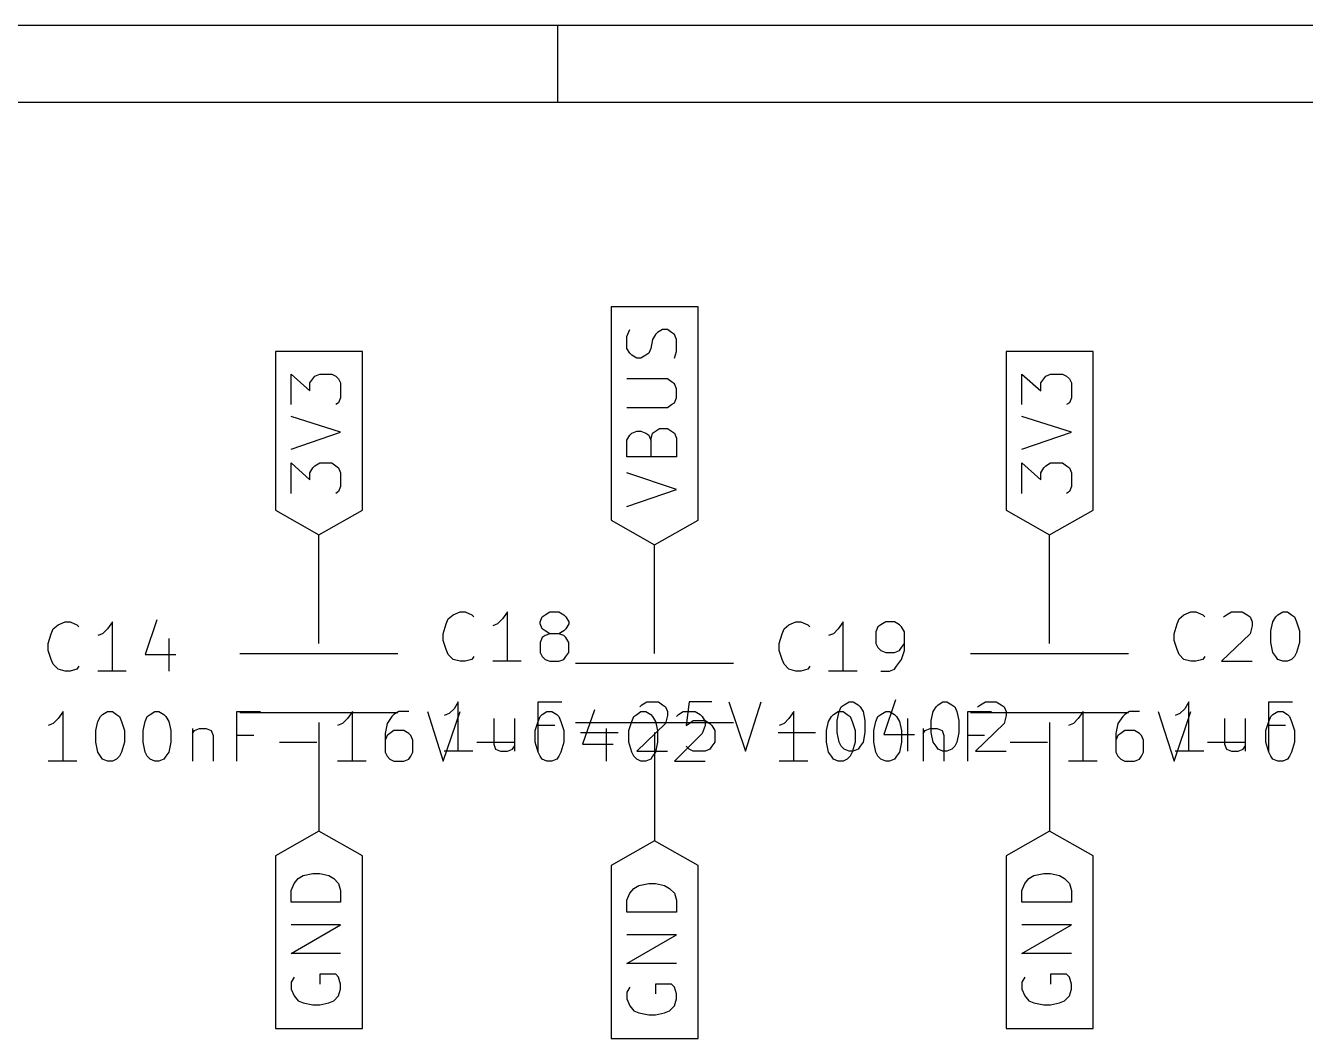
# Model space of a CAD drawing. Extents: x 0.4 to 11.3, y -7.9 to -0.4.
# Drawn here: x 1.823 to 3.119, y -1.42 to -0.394 of the extents above; entities that cross this region are included whole.
import ezdxf

# ---------------------------------------------------------------- set-up
doc = ezdxf.new("R2010")
doc.units = 0
doc.header["$MEASUREMENT"] = 0
doc.layers.add('CYAN2', color=4, linetype='CONTINUOUS')
doc.layers.add('RED2', color=1, linetype='CONTINUOUS')

msp = doc.modelspace()

# ---------------------------------------------------------------- linework, layer by layer
at = {"layer": 'CYAN2', "linetype": 'CONTINUOUS'}
for p, q in [((1.956, -0.996), (1.944, -1.031)), ((2.249, -1), (2.251, -0.995)), ((2.251, -0.995), (2.256, -0.991)), ((2.256, -0.991), (2.263, -0.988)), ((2.263, -0.988), (2.268, -0.988)), ((2.268, -0.988), (2.275, -0.991)), ((2.275, -0.991), (2.277, -0.993)), ((2.306, -0.995), (2.301, -1)), ((2.311, -0.988), (2.306, -0.995)), ((2.311, -1.038), (2.311, -0.988)), ((2.344, -0.998), (2.346, -0.993)), ((2.346, -0.993), (2.349, -0.991)), ((2.349, -0.991), (2.354, -0.988)), ((2.354, -0.988), (2.363, -0.988)), ((2.363, -0.988), (2.368, -0.991)), ((2.368, -0.991), (2.37, -0.993)), ((2.37, -0.993), (2.373, -0.998)), ((2.989, -1), (2.991, -0.995)), ((2.991, -0.995), (2.996, -0.991)), ((2.996, -0.991), (3.003, -0.988)), ((3.003, -0.988), (3.008, -0.988)), ((3.008, -0.988), (3.015, -0.991)), ((3.015, -0.991), (3.017, -0.993)), ((3.036, -0.993), (3.039, -0.991)), ((3.039, -0.991), (3.044, -0.988)), ((3.044, -0.988), (3.055, -0.988)), ((3.055, -0.988), (3.06, -0.991)), ((3.06, -0.991), (3.063, -0.993)), ((3.063, -0.993), (3.065, -0.998)), ((3.086, -0.998), (3.089, -0.993)), ((3.089, -0.993), (3.091, -0.991)), ((3.091, -0.991), (3.096, -0.988)), ((3.096, -0.988), (3.101, -0.988)), ((3.101, -0.988), (3.105, -0.991)), ((3.105, -0.991), (3.108, -0.993)), ((3.108, -0.993), (3.11, -0.998)), ((1.846, -1.02), (1.849, -1.01)), ((1.849, -1.01), (1.851, -1.005)), ((1.851, -1.005), (1.856, -1.001)), ((1.856, -1.001), (1.863, -0.998)), ((1.863, -0.998), (1.868, -0.998)), ((1.868, -0.998), (1.875, -1.001)), ((1.875, -1.001), (1.877, -1.003)), ((1.901, -1.01), (1.896, -1.012)), ((1.906, -1.005), (1.901, -1.01)), ((1.911, -0.998), (1.906, -1.005)), ((1.911, -1.048), (1.911, -0.998)), ((2.246, -1.01), (2.249, -1)), ((2.246, -1.017), (2.246, -1.01)), ((2.301, -1), (2.296, -1.002)), ((2.344, -1), (2.344, -0.998)), ((2.346, -1.005), (2.344, -1)), ((2.349, -1.007), (2.346, -1.005)), ((2.354, -1.01), (2.349, -1.007)), ((2.354, -1.01), (2.349, -1.012)), ((2.363, -1.01), (2.354, -1.01)), ((2.368, -1.007), (2.363, -1.01)), ((2.368, -1.012), (2.363, -1.01)), ((2.37, -1.005), (2.368, -1.007)), ((2.373, -1), (2.37, -1.005)), ((2.373, -0.998), (2.373, -1)), ((2.586, -1.02), (2.589, -1.01)), ((2.589, -1.01), (2.591, -1.005)), ((2.591, -1.005), (2.596, -1.001)), ((2.596, -1.001), (2.603, -0.998)), ((2.603, -0.998), (2.608, -0.998)), ((2.608, -0.998), (2.615, -1.001)), ((2.615, -1.001), (2.617, -1.003)), ((2.641, -1.01), (2.636, -1.012)), ((2.646, -1.005), (2.641, -1.01)), ((2.651, -0.998), (2.646, -1.005)), ((2.651, -1.048), (2.651, -0.998)), ((2.686, -1.003), (2.684, -1.008)), ((2.684, -1.008), (2.684, -1.02)), ((2.689, -1.001), (2.686, -1.003)), ((2.694, -0.998), (2.689, -1.001)), ((2.703, -0.998), (2.694, -0.998)), ((2.708, -1.001), (2.703, -0.998)), ((2.71, -1.003), (2.708, -1.001)), ((2.713, -1.008), (2.71, -1.003)), ((2.713, -1.027), (2.713, -1.008)), ((2.986, -1.01), (2.989, -1)), ((2.986, -1.017), (2.986, -1.01)), ((3.063, -1.01), (3.034, -1.038)), ((3.065, -1.002), (3.063, -1.01)), ((3.065, -0.998), (3.065, -1.002)), ((3.084, -1.007), (3.086, -0.998)), ((3.084, -1.019), (3.084, -1.007)), ((3.11, -0.998), (3.113, -1.007)), ((3.113, -1.007), (3.113, -1.019)), ((1.846, -1.027), (1.846, -1.02)), ((1.968, -1.015), (1.968, -1.048)), ((2.249, -1.026), (2.246, -1.017)), ((2.346, -1.014), (2.344, -1.019)), ((2.344, -1.019), (2.344, -1.029)), ((2.349, -1.012), (2.346, -1.014)), ((2.37, -1.014), (2.368, -1.012)), ((2.373, -1.019), (2.37, -1.014)), ((2.373, -1.029), (2.373, -1.019)), ((2.586, -1.027), (2.586, -1.02)), ((2.684, -1.02), (2.686, -1.024)), ((2.71, -1.024), (2.713, -1.02)), ((2.989, -1.026), (2.986, -1.017)), ((3.086, -1.029), (3.084, -1.019)), ((3.113, -1.019), (3.11, -1.029)), ((1.849, -1.036), (1.846, -1.027)), ((1.851, -1.041), (1.849, -1.036)), ((1.944, -1.031), (1.975, -1.031)), ((2.251, -1.031), (2.249, -1.026)), ((2.256, -1.036), (2.251, -1.031)), ((2.263, -1.038), (2.256, -1.036)), ((2.275, -1.036), (2.268, -1.038)), ((2.277, -1.033), (2.275, -1.036)), ((2.344, -1.029), (2.346, -1.033)), ((2.346, -1.033), (2.349, -1.036)), ((2.349, -1.036), (2.354, -1.038)), ((2.363, -1.038), (2.368, -1.036)), ((2.368, -1.036), (2.37, -1.033)), ((2.37, -1.033), (2.373, -1.029)), ((2.589, -1.036), (2.586, -1.027)), ((2.591, -1.041), (2.589, -1.036)), ((2.686, -1.024), (2.689, -1.027)), ((2.689, -1.027), (2.694, -1.029)), ((2.694, -1.029), (2.703, -1.029)), ((2.703, -1.029), (2.708, -1.027)), ((2.705, -1.043), (2.71, -1.036)), ((2.708, -1.027), (2.71, -1.024)), ((2.71, -1.036), (2.713, -1.027)), ((2.991, -1.031), (2.989, -1.026)), ((2.996, -1.036), (2.991, -1.031)), ((3.003, -1.038), (2.996, -1.036)), ((3.015, -1.036), (3.008, -1.038)), ((3.017, -1.033), (3.015, -1.036)), ((3.089, -1.033), (3.086, -1.029)), ((3.091, -1.036), (3.089, -1.033)), ((3.096, -1.038), (3.091, -1.036)), ((3.105, -1.036), (3.101, -1.038)), ((3.108, -1.033), (3.105, -1.036)), ((3.11, -1.029), (3.108, -1.033)), ((1.856, -1.046), (1.851, -1.041)), ((1.863, -1.048), (1.856, -1.046)), ((1.868, -1.048), (1.863, -1.048)), ((1.875, -1.046), (1.868, -1.048)), ((1.877, -1.043), (1.875, -1.046)), ((1.925, -1.048), (1.896, -1.048)), ((2.268, -1.038), (2.263, -1.038)), ((2.325, -1.038), (2.296, -1.038)), ((2.354, -1.038), (2.363, -1.038)), ((2.596, -1.046), (2.591, -1.041)), ((2.603, -1.048), (2.596, -1.046)), ((2.608, -1.048), (2.603, -1.048)), ((2.615, -1.046), (2.608, -1.048)), ((2.617, -1.043), (2.615, -1.046)), ((2.665, -1.048), (2.636, -1.048)), ((2.689, -1.048), (2.698, -1.048)), ((2.698, -1.048), (2.703, -1.046)), ((2.703, -1.046), (2.705, -1.043)), ((3.008, -1.038), (3.003, -1.038)), ((3.034, -1.038), (3.065, -1.038)), ((3.101, -1.038), (3.096, -1.038)), ((2.257, -1.086), (2.252, -1.091)), ((2.261, -1.079), (2.257, -1.086)), ((2.261, -1.129), (2.261, -1.079)), ((2.342, -1.129), (2.342, -1.079)), ((2.342, -1.079), (2.366, -1.079)), ((2.399, -1.087), (2.387, -1.122)), ((2.445, -1.084), (2.447, -1.082)), ((2.447, -1.082), (2.452, -1.079)), ((2.452, -1.079), (2.464, -1.079)), ((2.464, -1.079), (2.468, -1.082)), ((2.468, -1.082), (2.471, -1.084)), ((2.471, -1.084), (2.473, -1.089)), ((2.495, -1.079), (2.492, -1.103)), ((2.518, -1.079), (2.495, -1.079)), ((2.535, -1.079), (2.552, -1.129)), ((2.552, -1.129), (2.568, -1.079)), ((2.647, -1.089), (2.649, -1.084)), ((2.649, -1.084), (2.652, -1.082)), ((2.652, -1.082), (2.657, -1.079)), ((2.657, -1.079), (2.661, -1.079)), ((2.661, -1.079), (2.666, -1.082)), ((2.666, -1.082), (2.668, -1.084)), ((2.668, -1.084), (2.671, -1.089)), ((2.704, -1.077), (2.692, -1.112)), ((2.742, -1.089), (2.745, -1.084)), ((2.745, -1.084), (2.747, -1.082)), ((2.747, -1.082), (2.752, -1.079)), ((2.752, -1.079), (2.756, -1.079)), ((2.756, -1.079), (2.761, -1.082)), ((2.761, -1.082), (2.764, -1.084)), ((2.764, -1.084), (2.766, -1.089)), ((2.787, -1.084), (2.79, -1.082)), ((2.79, -1.082), (2.795, -1.079)), ((2.795, -1.079), (2.806, -1.079)), ((2.806, -1.079), (2.811, -1.082)), ((2.811, -1.082), (2.814, -1.084)), ((2.814, -1.084), (2.816, -1.089)), ((2.997, -1.086), (2.992, -1.091)), ((3.001, -1.079), (2.997, -1.086)), ((3.001, -1.129), (3.001, -1.079)), ((3.082, -1.129), (3.082, -1.079)), ((3.082, -1.079), (3.106, -1.079)), ((1.851, -1.101), (1.846, -1.103)), ((1.856, -1.096), (1.851, -1.101)), ((1.861, -1.089), (1.856, -1.096)), ((1.861, -1.139), (1.861, -1.089)), ((1.894, -1.108), (1.896, -1.099)), ((1.896, -1.099), (1.899, -1.094)), ((1.899, -1.094), (1.901, -1.092)), ((1.901, -1.092), (1.906, -1.089)), ((1.906, -1.089), (1.911, -1.089)), ((1.911, -1.089), (1.915, -1.092)), ((1.915, -1.092), (1.918, -1.094)), ((1.918, -1.094), (1.92, -1.099)), ((1.92, -1.099), (1.923, -1.108)), ((1.942, -1.108), (1.944, -1.099)), ((1.944, -1.099), (1.946, -1.094)), ((1.946, -1.094), (1.949, -1.092)), ((1.949, -1.092), (1.954, -1.089)), ((1.954, -1.089), (1.958, -1.089)), ((1.958, -1.089), (1.963, -1.092)), ((1.963, -1.092), (1.965, -1.094)), ((1.965, -1.094), (1.968, -1.099)), ((1.968, -1.099), (1.97, -1.108)), ((2.037, -1.139), (2.037, -1.089)), ((2.037, -1.089), (2.061, -1.089)), ((2.144, -1.101), (2.139, -1.103)), ((2.149, -1.096), (2.144, -1.101)), ((2.154, -1.089), (2.149, -1.096)), ((2.154, -1.139), (2.154, -1.089)), ((2.189, -1.101), (2.187, -1.111)), ((2.194, -1.094), (2.189, -1.101)), ((2.196, -1.092), (2.194, -1.094)), ((2.201, -1.089), (2.196, -1.092)), ((2.211, -1.089), (2.201, -1.089)), ((2.23, -1.089), (2.246, -1.139)), ((2.246, -1.139), (2.263, -1.089)), ((2.252, -1.091), (2.247, -1.093)), ((2.297, -1.096), (2.297, -1.122)), ((2.318, -1.096), (2.318, -1.129)), ((2.339, -1.108), (2.342, -1.099)), ((2.342, -1.099), (2.344, -1.094)), ((2.344, -1.094), (2.346, -1.092)), ((2.346, -1.092), (2.351, -1.089)), ((2.351, -1.089), (2.356, -1.089)), ((2.356, -1.089), (2.361, -1.092)), ((2.361, -1.092), (2.363, -1.094)), ((2.363, -1.094), (2.365, -1.099)), ((2.365, -1.099), (2.368, -1.108)), ((2.434, -1.108), (2.437, -1.099)), ((2.437, -1.099), (2.439, -1.094)), ((2.439, -1.094), (2.442, -1.092)), ((2.442, -1.092), (2.446, -1.089)), ((2.471, -1.101), (2.442, -1.129)), ((2.446, -1.089), (2.451, -1.089)), ((2.451, -1.089), (2.456, -1.092)), ((2.456, -1.092), (2.458, -1.094)), ((2.458, -1.094), (2.461, -1.099)), ((2.461, -1.099), (2.463, -1.108)), ((2.473, -1.093), (2.471, -1.101)), ((2.473, -1.089), (2.473, -1.093)), ((2.482, -1.094), (2.484, -1.092)), ((2.484, -1.092), (2.489, -1.089)), ((2.489, -1.089), (2.501, -1.089)), ((2.492, -1.103), (2.495, -1.101)), ((2.495, -1.101), (2.499, -1.098)), ((2.499, -1.098), (2.511, -1.098)), ((2.501, -1.089), (2.506, -1.092)), ((2.506, -1.092), (2.508, -1.094)), ((2.508, -1.094), (2.511, -1.099)), ((2.511, -1.098), (2.516, -1.101)), ((2.511, -1.099), (2.511, -1.103)), ((2.516, -1.101), (2.518, -1.103)), ((2.591, -1.101), (2.586, -1.103)), ((2.596, -1.096), (2.591, -1.101)), ((2.601, -1.089), (2.596, -1.096)), ((2.601, -1.139), (2.601, -1.089)), ((2.634, -1.108), (2.636, -1.099)), ((2.636, -1.099), (2.639, -1.094)), ((2.639, -1.094), (2.641, -1.092)), ((2.641, -1.092), (2.646, -1.089)), ((2.645, -1.098), (2.647, -1.089)), ((2.645, -1.11), (2.645, -1.098)), ((2.646, -1.089), (2.651, -1.089)), ((2.651, -1.089), (2.655, -1.092)), ((2.655, -1.092), (2.658, -1.094)), ((2.658, -1.094), (2.66, -1.099)), ((2.66, -1.099), (2.663, -1.108)), ((2.671, -1.089), (2.673, -1.098)), ((2.673, -1.098), (2.673, -1.11)), ((2.682, -1.108), (2.684, -1.099)), ((2.684, -1.099), (2.686, -1.094)), ((2.686, -1.094), (2.689, -1.092)), ((2.689, -1.092), (2.694, -1.089)), ((2.694, -1.089), (2.698, -1.089)), ((2.698, -1.089), (2.703, -1.092)), ((2.703, -1.092), (2.705, -1.094)), ((2.705, -1.094), (2.708, -1.099)), ((2.708, -1.099), (2.71, -1.108)), ((2.716, -1.096), (2.716, -1.129)), ((2.74, -1.098), (2.742, -1.089)), ((2.74, -1.11), (2.74, -1.098)), ((2.766, -1.089), (2.768, -1.098)), ((2.768, -1.098), (2.768, -1.11)), ((2.777, -1.139), (2.777, -1.089)), ((2.777, -1.089), (2.801, -1.089)), ((2.814, -1.101), (2.785, -1.129)), ((2.816, -1.093), (2.814, -1.101)), ((2.816, -1.089), (2.816, -1.093)), ((2.884, -1.101), (2.879, -1.103)), ((2.889, -1.096), (2.884, -1.101)), ((2.894, -1.089), (2.889, -1.096)), ((2.894, -1.139), (2.894, -1.089)), ((2.929, -1.101), (2.927, -1.111)), ((2.934, -1.094), (2.929, -1.101)), ((2.936, -1.092), (2.934, -1.094)), ((2.941, -1.089), (2.936, -1.092)), ((2.951, -1.089), (2.941, -1.089)), ((2.97, -1.089), (2.986, -1.139)), ((2.986, -1.139), (3.003, -1.089)), ((2.992, -1.091), (2.987, -1.093)), ((3.037, -1.096), (3.037, -1.122)), ((3.058, -1.096), (3.058, -1.129)), ((3.079, -1.108), (3.082, -1.099)), ((3.082, -1.099), (3.084, -1.094)), ((3.084, -1.094), (3.086, -1.092)), ((3.086, -1.092), (3.091, -1.089)), ((3.091, -1.089), (3.096, -1.089)), ((3.096, -1.089), (3.101, -1.092)), ((3.101, -1.092), (3.103, -1.094)), ((3.103, -1.094), (3.105, -1.099)), ((3.105, -1.099), (3.108, -1.108)), ((1.894, -1.12), (1.894, -1.108)), ((1.923, -1.108), (1.923, -1.12)), ((1.942, -1.12), (1.942, -1.108)), ((1.97, -1.108), (1.97, -1.12)), ((1.992, -1.106), (1.992, -1.139)), ((1.992, -1.111), (1.994, -1.108)), ((1.994, -1.108), (1.999, -1.106)), ((1.999, -1.106), (2.006, -1.106)), ((2.006, -1.106), (2.011, -1.108)), ((2.011, -1.108), (2.013, -1.113)), ((2.013, -1.113), (2.013, -1.139)), ((2.054, -1.113), (2.037, -1.113)), ((2.187, -1.111), (2.187, -1.13)), ((2.189, -1.113), (2.187, -1.118)), ((2.192, -1.111), (2.189, -1.113)), ((2.196, -1.108), (2.192, -1.111)), ((2.206, -1.108), (2.196, -1.108)), ((2.211, -1.111), (2.206, -1.108)), ((2.213, -1.113), (2.211, -1.111)), ((2.215, -1.118), (2.213, -1.113)), ((2.339, -1.12), (2.339, -1.108)), ((2.359, -1.103), (2.342, -1.103)), ((2.368, -1.108), (2.368, -1.12)), ((2.385, -1.11), (2.423, -1.11)), ((2.411, -1.106), (2.411, -1.139)), ((2.434, -1.12), (2.434, -1.108)), ((2.463, -1.108), (2.463, -1.12)), ((2.508, -1.111), (2.48, -1.139)), ((2.511, -1.103), (2.508, -1.111)), ((2.518, -1.103), (2.521, -1.108)), ((2.521, -1.108), (2.521, -1.12)), ((2.585, -1.11), (2.623, -1.11)), ((2.634, -1.12), (2.634, -1.108)), ((2.647, -1.12), (2.645, -1.11)), ((2.663, -1.108), (2.663, -1.12)), ((2.673, -1.11), (2.671, -1.12)), ((2.682, -1.12), (2.682, -1.108)), ((2.692, -1.112), (2.723, -1.112)), ((2.71, -1.108), (2.71, -1.12)), ((2.732, -1.106), (2.732, -1.139)), ((2.732, -1.111), (2.734, -1.108)), ((2.734, -1.108), (2.739, -1.106)), ((2.739, -1.106), (2.746, -1.106)), ((2.742, -1.12), (2.74, -1.11)), ((2.746, -1.106), (2.751, -1.108)), ((2.751, -1.108), (2.753, -1.113)), ((2.753, -1.113), (2.753, -1.139)), ((2.768, -1.11), (2.766, -1.12)), ((2.794, -1.113), (2.777, -1.113)), ((2.927, -1.111), (2.927, -1.13)), ((2.929, -1.113), (2.927, -1.118)), ((2.932, -1.111), (2.929, -1.113)), ((2.936, -1.108), (2.932, -1.111)), ((2.946, -1.108), (2.936, -1.108)), ((2.951, -1.111), (2.946, -1.108)), ((2.953, -1.113), (2.951, -1.111)), ((2.955, -1.118), (2.953, -1.113)), ((3.079, -1.12), (3.079, -1.108)), ((3.099, -1.103), (3.082, -1.103)), ((3.108, -1.108), (3.108, -1.12)), ((1.896, -1.13), (1.894, -1.12)), ((1.923, -1.12), (1.92, -1.13)), ((1.944, -1.13), (1.942, -1.12)), ((1.97, -1.12), (1.968, -1.13)), ((2.08, -1.12), (2.118, -1.12)), ((2.215, -1.13), (2.215, -1.118)), ((2.28, -1.12), (2.318, -1.12)), ((2.297, -1.122), (2.299, -1.127)), ((2.299, -1.127), (2.304, -1.129)), ((2.311, -1.129), (2.316, -1.127)), ((2.316, -1.127), (2.318, -1.124)), ((2.342, -1.13), (2.339, -1.12)), ((2.368, -1.12), (2.365, -1.13)), ((2.387, -1.122), (2.418, -1.122)), ((2.437, -1.13), (2.434, -1.12)), ((2.463, -1.12), (2.461, -1.13)), ((2.495, -1.127), (2.492, -1.124)), ((2.499, -1.129), (2.495, -1.127)), ((2.516, -1.127), (2.511, -1.129)), ((2.518, -1.124), (2.516, -1.127)), ((2.521, -1.12), (2.518, -1.124)), ((2.636, -1.13), (2.634, -1.12)), ((2.649, -1.124), (2.647, -1.12)), ((2.652, -1.127), (2.649, -1.124)), ((2.657, -1.129), (2.652, -1.127)), ((2.663, -1.12), (2.66, -1.13)), ((2.666, -1.127), (2.661, -1.129)), ((2.668, -1.124), (2.666, -1.127)), ((2.671, -1.12), (2.668, -1.124)), ((2.684, -1.13), (2.682, -1.12)), ((2.71, -1.12), (2.708, -1.13)), ((2.745, -1.124), (2.742, -1.12)), ((2.747, -1.127), (2.745, -1.124)), ((2.752, -1.129), (2.747, -1.127)), ((2.761, -1.127), (2.756, -1.129)), ((2.764, -1.124), (2.761, -1.127)), ((2.766, -1.12), (2.764, -1.124)), ((2.82, -1.12), (2.858, -1.12)), ((2.955, -1.13), (2.955, -1.118)), ((3.02, -1.12), (3.058, -1.12)), ((3.037, -1.122), (3.039, -1.127)), ((3.039, -1.127), (3.044, -1.129)), ((3.051, -1.129), (3.056, -1.127)), ((3.056, -1.127), (3.058, -1.124)), ((3.082, -1.13), (3.079, -1.12)), ((3.108, -1.12), (3.105, -1.13)), ((1.875, -1.139), (1.846, -1.139)), ((1.899, -1.134), (1.896, -1.13)), ((1.901, -1.137), (1.899, -1.134)), ((1.906, -1.139), (1.901, -1.137)), ((1.911, -1.139), (1.906, -1.139)), ((1.915, -1.137), (1.911, -1.139)), ((1.918, -1.134), (1.915, -1.137)), ((1.92, -1.13), (1.918, -1.134)), ((1.946, -1.134), (1.944, -1.13)), ((1.949, -1.137), (1.946, -1.134)), ((1.954, -1.139), (1.949, -1.137)), ((1.958, -1.139), (1.954, -1.139)), ((1.963, -1.137), (1.958, -1.139)), ((1.965, -1.134), (1.963, -1.137)), ((1.968, -1.13), (1.965, -1.134)), ((2.168, -1.139), (2.139, -1.139)), ((2.187, -1.13), (2.189, -1.134)), ((2.189, -1.134), (2.192, -1.137)), ((2.192, -1.137), (2.196, -1.139)), ((2.196, -1.139), (2.206, -1.139)), ((2.206, -1.139), (2.211, -1.137)), ((2.211, -1.137), (2.213, -1.134)), ((2.213, -1.134), (2.215, -1.13)), ((2.276, -1.129), (2.247, -1.129)), ((2.304, -1.129), (2.311, -1.129)), ((2.344, -1.134), (2.342, -1.13)), ((2.346, -1.137), (2.344, -1.134)), ((2.351, -1.139), (2.346, -1.137)), ((2.356, -1.139), (2.351, -1.139)), ((2.361, -1.137), (2.356, -1.139)), ((2.363, -1.134), (2.361, -1.137)), ((2.365, -1.13), (2.363, -1.134)), ((2.439, -1.134), (2.437, -1.13)), ((2.442, -1.137), (2.439, -1.134)), ((2.442, -1.129), (2.473, -1.129)), ((2.446, -1.139), (2.442, -1.137)), ((2.451, -1.139), (2.446, -1.139)), ((2.456, -1.137), (2.451, -1.139)), ((2.458, -1.134), (2.456, -1.137)), ((2.461, -1.13), (2.458, -1.134)), ((2.48, -1.139), (2.511, -1.139)), ((2.511, -1.129), (2.499, -1.129)), ((2.615, -1.139), (2.586, -1.139)), ((2.639, -1.134), (2.636, -1.13)), ((2.641, -1.137), (2.639, -1.134)), ((2.646, -1.139), (2.641, -1.137)), ((2.651, -1.139), (2.646, -1.139)), ((2.655, -1.137), (2.651, -1.139)), ((2.658, -1.134), (2.655, -1.137)), ((2.661, -1.129), (2.657, -1.129)), ((2.66, -1.13), (2.658, -1.134)), ((2.686, -1.134), (2.684, -1.13)), ((2.689, -1.137), (2.686, -1.134)), ((2.694, -1.139), (2.689, -1.137)), ((2.698, -1.139), (2.694, -1.139)), ((2.703, -1.137), (2.698, -1.139)), ((2.705, -1.134), (2.703, -1.137)), ((2.708, -1.13), (2.705, -1.134)), ((2.756, -1.129), (2.752, -1.129)), ((2.785, -1.129), (2.816, -1.129)), ((2.908, -1.139), (2.879, -1.139)), ((2.927, -1.13), (2.929, -1.134)), ((2.929, -1.134), (2.932, -1.137)), ((2.932, -1.137), (2.936, -1.139)), ((2.936, -1.139), (2.946, -1.139)), ((2.946, -1.139), (2.951, -1.137)), ((2.951, -1.137), (2.953, -1.134)), ((2.953, -1.134), (2.955, -1.13)), ((3.016, -1.129), (2.987, -1.129)), ((3.044, -1.129), (3.051, -1.129)), ((3.084, -1.134), (3.082, -1.13)), ((3.086, -1.137), (3.084, -1.134)), ((3.091, -1.139), (3.086, -1.137)), ((3.096, -1.139), (3.091, -1.139)), ((3.101, -1.137), (3.096, -1.139)), ((3.103, -1.134), (3.101, -1.137)), ((3.105, -1.13), (3.103, -1.134))]:
    msp.add_line(p, q, dxfattribs=at)
at = {"layer": 'RED2', "linetype": 'CONTINUOUS'}
for p, q in [((11.299, -0.394), (0.394, -0.394)), ((2.362, -0.472), (2.362, -0.394)), ((11.221, -0.472), (0.472, -0.472)), ((2.46, -0.679), (2.416, -0.679)), ((2.416, -0.679), (2.416, -0.895)), ((2.504, -0.679), (2.46, -0.679)), ((2.504, -0.895), (2.504, -0.679)), ((2.432, -0.709), (2.435, -0.702)), ((2.432, -0.721), (2.432, -0.709)), ((2.458, -0.712), (2.456, -0.721)), ((2.461, -0.707), (2.458, -0.712)), ((2.463, -0.705), (2.461, -0.707)), ((2.468, -0.702), (2.463, -0.705)), ((2.473, -0.702), (2.468, -0.702)), ((2.477, -0.705), (2.473, -0.702)), ((2.48, -0.707), (2.477, -0.705)), ((2.482, -0.712), (2.48, -0.707)), ((2.482, -0.724), (2.482, -0.712)), ((2.12, -0.724), (2.076, -0.724)), ((2.076, -0.724), (2.076, -0.885)), ((2.164, -0.724), (2.12, -0.724)), ((2.164, -0.885), (2.164, -0.724)), ((2.435, -0.726), (2.432, -0.721)), ((2.456, -0.721), (2.454, -0.726)), ((2.48, -0.731), (2.482, -0.724)), ((2.86, -0.724), (2.816, -0.724)), ((2.816, -0.724), (2.816, -0.885)), ((2.904, -0.724), (2.86, -0.724)), ((2.904, -0.885), (2.904, -0.724)), ((2.437, -0.728), (2.435, -0.726)), ((2.442, -0.731), (2.437, -0.728)), ((2.446, -0.731), (2.442, -0.731)), ((2.451, -0.728), (2.446, -0.731)), ((2.454, -0.726), (2.451, -0.728)), ((2.092, -0.778), (2.092, -0.747)), ((2.092, -0.747), (2.111, -0.764)), ((2.114, -0.752), (2.116, -0.749)), ((2.116, -0.749), (2.121, -0.747)), ((2.121, -0.747), (2.133, -0.747)), ((2.133, -0.747), (2.137, -0.749)), ((2.137, -0.749), (2.14, -0.752)), ((2.832, -0.778), (2.832, -0.747)), ((2.832, -0.747), (2.851, -0.764)), ((2.854, -0.752), (2.856, -0.749)), ((2.856, -0.749), (2.861, -0.747)), ((2.861, -0.747), (2.873, -0.747)), ((2.873, -0.747), (2.877, -0.749)), ((2.877, -0.749), (2.88, -0.752)), ((2.111, -0.756), (2.114, -0.752)), ((2.111, -0.764), (2.111, -0.756)), ((2.14, -0.752), (2.142, -0.756)), ((2.142, -0.756), (2.142, -0.771)), ((2.473, -0.752), (2.432, -0.752)), ((2.477, -0.755), (2.473, -0.752)), ((2.48, -0.757), (2.477, -0.755)), ((2.482, -0.762), (2.48, -0.757)), ((2.482, -0.771), (2.482, -0.762)), ((2.851, -0.756), (2.854, -0.752)), ((2.851, -0.764), (2.851, -0.756)), ((2.88, -0.752), (2.882, -0.756)), ((2.882, -0.756), (2.882, -0.771)), ((2.14, -0.776), (2.137, -0.778)), ((2.142, -0.771), (2.14, -0.776)), ((2.477, -0.778), (2.48, -0.776)), ((2.48, -0.776), (2.482, -0.771)), ((2.88, -0.776), (2.877, -0.778)), ((2.882, -0.771), (2.88, -0.776)), ((2.142, -0.806), (2.092, -0.79)), ((2.432, -0.781), (2.473, -0.781)), ((2.473, -0.781), (2.477, -0.778)), ((2.882, -0.806), (2.832, -0.79)), ((2.461, -0.805), (2.465, -0.802)), ((2.465, -0.802), (2.473, -0.802)), ((2.473, -0.802), (2.477, -0.805)), ((2.092, -0.823), (2.142, -0.806)), ((2.432, -0.814), (2.435, -0.809)), ((2.432, -0.831), (2.432, -0.814)), ((2.435, -0.809), (2.437, -0.807)), ((2.437, -0.807), (2.442, -0.805)), ((2.442, -0.805), (2.446, -0.805)), ((2.446, -0.805), (2.451, -0.807)), ((2.451, -0.807), (2.454, -0.809)), ((2.454, -0.809), (2.456, -0.814)), ((2.456, -0.814), (2.458, -0.807)), ((2.456, -0.814), (2.456, -0.831)), ((2.458, -0.807), (2.461, -0.805)), ((2.477, -0.805), (2.48, -0.807)), ((2.48, -0.807), (2.482, -0.812)), ((2.482, -0.812), (2.482, -0.831)), ((2.832, -0.823), (2.882, -0.806)), ((2.092, -0.868), (2.092, -0.837)), ((2.092, -0.837), (2.111, -0.854)), ((2.111, -0.847), (2.114, -0.842)), ((2.114, -0.842), (2.116, -0.84)), ((2.116, -0.84), (2.121, -0.837)), ((2.121, -0.837), (2.133, -0.837)), ((2.133, -0.837), (2.137, -0.84)), ((2.137, -0.84), (2.14, -0.842)), ((2.14, -0.842), (2.142, -0.847)), ((2.482, -0.831), (2.432, -0.831)), ((2.832, -0.868), (2.832, -0.837)), ((2.832, -0.837), (2.851, -0.854)), ((2.851, -0.847), (2.854, -0.842)), ((2.854, -0.842), (2.856, -0.84)), ((2.856, -0.84), (2.861, -0.837)), ((2.861, -0.837), (2.873, -0.837)), ((2.873, -0.837), (2.877, -0.84)), ((2.877, -0.84), (2.88, -0.842)), ((2.88, -0.842), (2.882, -0.847)), ((2.111, -0.854), (2.111, -0.847)), ((2.142, -0.847), (2.142, -0.861)), ((2.482, -0.864), (2.432, -0.847)), ((2.851, -0.854), (2.851, -0.847)), ((2.882, -0.847), (2.882, -0.861)), ((2.14, -0.866), (2.137, -0.868)), ((2.142, -0.861), (2.14, -0.866)), ((2.432, -0.881), (2.482, -0.864)), ((2.88, -0.866), (2.877, -0.868)), ((2.882, -0.861), (2.88, -0.866)), ((2.076, -0.885), (2.12, -0.91)), ((2.12, -0.91), (2.164, -0.885)), ((2.816, -0.885), (2.86, -0.91)), ((2.86, -0.91), (2.904, -0.885)), ((2.416, -0.895), (2.46, -0.92)), ((2.46, -0.92), (2.504, -0.895)), ((2.12, -1.02), (2.12, -0.91)), ((2.46, -1.03), (2.46, -0.92)), ((2.86, -1.02), (2.86, -0.91)), ((2.04, -1.03), (2.2, -1.03)), ((2.78, -1.03), (2.94, -1.03)), ((2.38, -1.04), (2.54, -1.04)), ((2.04, -1.09), (2.2, -1.09)), ((2.12, -1.1), (2.12, -1.21)), ((2.38, -1.1), (2.54, -1.1)), ((2.78, -1.09), (2.94, -1.09)), ((2.86, -1.1), (2.86, -1.21)), ((2.46, -1.11), (2.46, -1.22)), ((2.12, -1.21), (2.076, -1.235)), ((2.164, -1.235), (2.12, -1.21)), ((2.86, -1.21), (2.816, -1.235)), ((2.904, -1.235), (2.86, -1.21)), ((2.46, -1.22), (2.416, -1.245)), ((2.504, -1.245), (2.46, -1.22)), ((2.076, -1.235), (2.076, -1.41)), ((2.164, -1.41), (2.164, -1.235)), ((2.816, -1.235), (2.816, -1.41)), ((2.904, -1.41), (2.904, -1.235)), ((2.099, -1.258), (2.104, -1.255)), ((2.104, -1.255), (2.114, -1.253)), ((2.114, -1.253), (2.121, -1.253)), ((2.121, -1.253), (2.13, -1.255)), ((2.13, -1.255), (2.135, -1.258)), ((2.416, -1.245), (2.416, -1.42)), ((2.504, -1.42), (2.504, -1.245)), ((2.839, -1.258), (2.844, -1.255)), ((2.844, -1.255), (2.854, -1.253)), ((2.854, -1.253), (2.861, -1.253)), ((2.861, -1.253), (2.87, -1.255)), ((2.87, -1.255), (2.875, -1.258)), ((2.092, -1.27), (2.095, -1.263)), ((2.092, -1.282), (2.092, -1.27)), ((2.095, -1.263), (2.099, -1.258)), ((2.135, -1.258), (2.14, -1.263)), ((2.14, -1.263), (2.142, -1.27)), ((2.142, -1.27), (2.142, -1.282)), ((2.435, -1.273), (2.439, -1.268)), ((2.439, -1.268), (2.444, -1.265)), ((2.444, -1.265), (2.454, -1.263)), ((2.454, -1.263), (2.461, -1.263)), ((2.461, -1.263), (2.47, -1.265)), ((2.47, -1.265), (2.475, -1.268)), ((2.475, -1.268), (2.48, -1.273)), ((2.832, -1.27), (2.835, -1.263)), ((2.832, -1.282), (2.832, -1.27)), ((2.835, -1.263), (2.839, -1.258)), ((2.875, -1.258), (2.88, -1.263)), ((2.88, -1.263), (2.882, -1.27)), ((2.882, -1.27), (2.882, -1.282)), ((2.142, -1.282), (2.092, -1.282)), ((2.432, -1.28), (2.435, -1.273)), ((2.432, -1.292), (2.432, -1.28)), ((2.48, -1.273), (2.482, -1.28)), ((2.482, -1.28), (2.482, -1.292)), ((2.882, -1.282), (2.832, -1.282)), ((2.482, -1.292), (2.432, -1.292)), ((2.092, -1.334), (2.142, -1.305)), ((2.142, -1.305), (2.092, -1.305)), ((2.832, -1.334), (2.882, -1.305)), ((2.882, -1.305), (2.832, -1.305)), ((2.432, -1.344), (2.482, -1.315)), ((2.482, -1.315), (2.432, -1.315)), ((2.142, -1.334), (2.092, -1.334)), ((2.882, -1.334), (2.832, -1.334)), ((2.482, -1.344), (2.432, -1.344)), ((2.095, -1.358), (2.092, -1.363)), ((2.137, -1.355), (2.121, -1.355)), ((2.121, -1.355), (2.121, -1.365)), ((2.14, -1.358), (2.137, -1.355)), ((2.142, -1.365), (2.14, -1.358)), ((2.835, -1.358), (2.832, -1.363)), ((2.877, -1.355), (2.861, -1.355)), ((2.861, -1.355), (2.861, -1.365)), ((2.88, -1.358), (2.877, -1.355)), ((2.882, -1.365), (2.88, -1.358)), ((2.092, -1.363), (2.092, -1.37)), ((2.092, -1.37), (2.095, -1.377)), ((2.14, -1.377), (2.142, -1.37)), ((2.142, -1.37), (2.142, -1.365)), ((2.435, -1.368), (2.432, -1.373)), ((2.432, -1.373), (2.432, -1.38)), ((2.477, -1.365), (2.461, -1.365)), ((2.461, -1.365), (2.461, -1.375)), ((2.48, -1.368), (2.477, -1.365)), ((2.482, -1.375), (2.48, -1.368)), ((2.832, -1.363), (2.832, -1.37)), ((2.832, -1.37), (2.835, -1.377)), ((2.88, -1.377), (2.882, -1.37)), ((2.882, -1.37), (2.882, -1.365)), ((2.095, -1.377), (2.099, -1.382)), ((2.099, -1.382), (2.104, -1.384)), ((2.104, -1.384), (2.114, -1.386)), ((2.114, -1.386), (2.121, -1.386)), ((2.121, -1.386), (2.13, -1.384)), ((2.13, -1.384), (2.135, -1.382)), ((2.135, -1.382), (2.14, -1.377)), ((2.432, -1.38), (2.435, -1.387)), ((2.48, -1.387), (2.482, -1.38)), ((2.482, -1.38), (2.482, -1.375)), ((2.835, -1.377), (2.839, -1.382)), ((2.839, -1.382), (2.844, -1.384)), ((2.844, -1.384), (2.854, -1.386)), ((2.854, -1.386), (2.861, -1.386)), ((2.861, -1.386), (2.87, -1.384)), ((2.87, -1.384), (2.875, -1.382)), ((2.875, -1.382), (2.88, -1.377)), ((2.435, -1.387), (2.439, -1.392)), ((2.439, -1.392), (2.444, -1.394)), ((2.444, -1.394), (2.454, -1.396)), ((2.454, -1.396), (2.461, -1.396)), ((2.461, -1.396), (2.47, -1.394)), ((2.47, -1.394), (2.475, -1.392)), ((2.475, -1.392), (2.48, -1.387)), ((2.076, -1.41), (2.12, -1.41)), ((2.12, -1.41), (2.164, -1.41)), ((2.816, -1.41), (2.86, -1.41)), ((2.86, -1.41), (2.904, -1.41)), ((2.416, -1.42), (2.46, -1.42)), ((2.46, -1.42), (2.504, -1.42))]:
    msp.add_line(p, q, dxfattribs=at)

doc.saveas('drawing.dxf')
